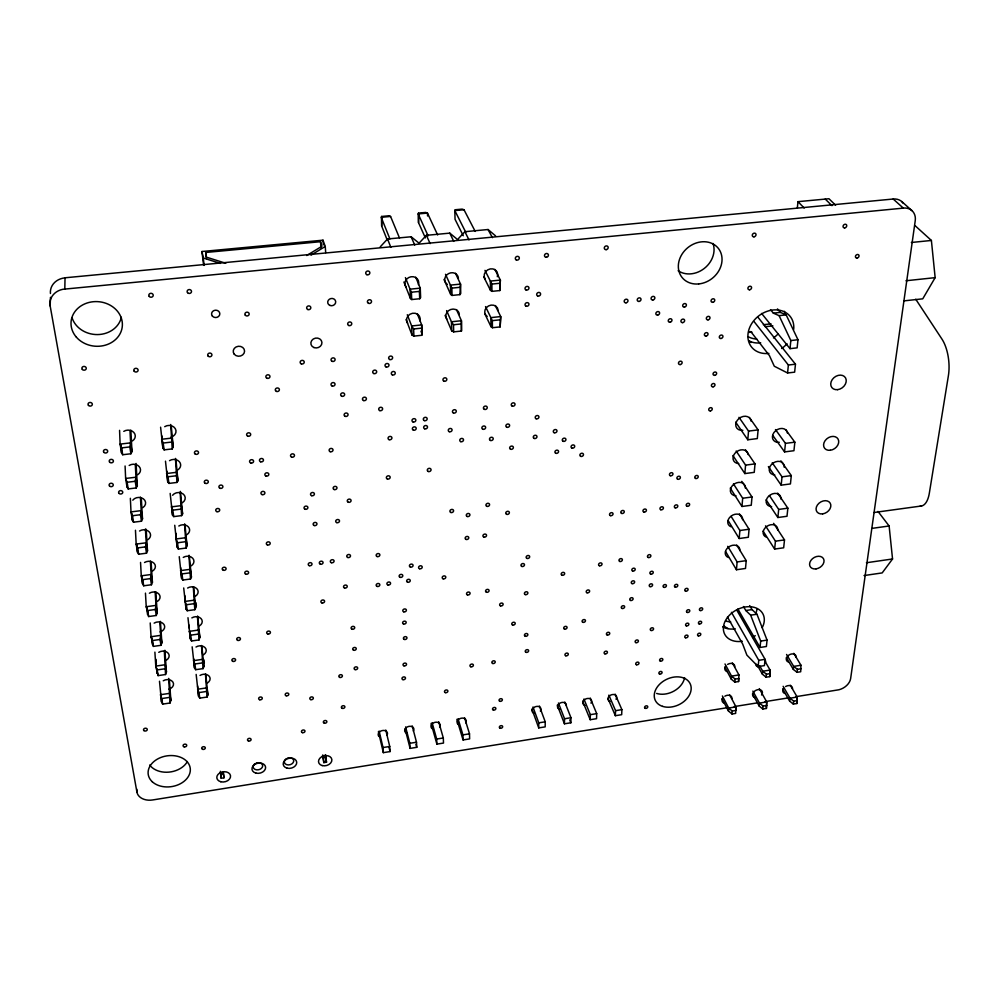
<?xml version="1.0" encoding="UTF-8"?>
<svg xmlns="http://www.w3.org/2000/svg" width="999" height="999" viewBox="0 0 999 999"><rect width="100%" height="100%" fill="white"/><g stroke="black" fill="none" stroke-linecap="round" stroke-linejoin="round"><path stroke-width="1.5" d="M539.36 705.993L545.229 721.815L545.179 726.872L538.736 727.896L538.761 722.839L532.979 706.992M564.785 702.01L570.953 717.732L570.854 722.789L564.447 723.8L564.535 718.756L558.441 703.009M728.109 707.567L152.622 799.962A14.123 10.252 -8.3 0 1 136.938 792.182L50.15 305.881A17.458 15.135 7.6 0 1 64.81 289.011L65.035 277.784L893.193 199.026A15.385 12.213 -45.4 0 1 903.346 203.384M724.862 667.195L731.28 679.145L734.889 682.117L738.586 681.53L738.636 679.17M738.586 681.53L738.948 674.949L732.329 662.837M722.027 698.688L728.446 710.988L731.992 713.998L735.639 713.411L736.001 706.867L729.62 694.804M590.234 698.026L596.715 713.648L596.553 718.693L590.197 719.705L590.334 714.66L583.94 699.013M50.162 305.956L50.474 297.315M615.122 694.13L621.89 709.652L621.678 714.685L615.359 715.696L615.559 710.664L608.866 695.117M445.067 315.397L451.71 330.856L453.683 331.868L461.463 331.031L461.426 320.716L456.456 309.59M406.081 319.48L412.038 335.09L413.923 336.114L421.778 335.277L421.715 324.912L417.245 313.674M425.349 237.887L418.531 222.677L418.481 213.099L425.699 212.437L427.46 213.087L437.649 234.965M736.725 545.079L746.216 560.651L745.504 568.456L736.45 569.755L737.125 561.938L727.759 546.328M739.422 513.936L749.075 529.245L748.338 537.25L739.173 538.523L739.872 530.506L731.143 516.433M741.795 481.368L752.01 497.002L751.26 505.232L741.97 506.481L742.682 498.239L733.453 483.878M745.491 449.862L755.019 463.898L754.245 472.352L744.842 473.576L745.579 465.122L736.176 451.036M749.3 417.42L758.104 429.907L757.317 438.586L747.789 439.785L748.538 431.093L738.985 417.32M728.446 710.988L728.708 708.041L722.389 695.953M731.28 679.145L731.555 676.111L725.012 663.973M731.992 713.998L732.255 711.051L728.708 708.041L736.001 706.867L735.726 709.814M734.889 682.117L735.164 679.083L731.555 676.111L738.948 674.949M797.352 207.867L797.964 201.661L828.958 198.739L835.576 205.182M736.8 610.152L765.072 659.34L764.422 665.609L758.129 666.583L758.765 660.314L731.443 612.312M749.687 605.594L752.035 609.59L756.955 614.235L767.057 640.122L766.395 646.49L760.052 647.464L760.689 641.096L750.661 615.172L745.791 610.514L743.468 606.518M758.166 317.495L795.466 364.198L794.642 372.152L787.574 372.989L788.373 365.022L754.208 321.765M777.472 308.916L780.356 312.387L786.163 314.872L797.976 339.747L797.14 347.852L790.022 348.663L790.833 340.547L779.095 315.647L773.351 313.149L770.491 309.665M387.225 240.035L381.68 226.074L381.606 216.458L388.886 215.796L390.572 216.446L399.5 238.024M773.613 523.339L784.502 539.91L783.666 547.802L774.637 549.063L775.449 541.171L765.521 525.849M777.634 493.156L787.861 508.179L787 516.271L777.859 517.519L778.696 509.415L769.43 495.616M780.906 460.876L791.308 475.611L790.434 483.928L781.168 485.152L782.03 476.835L772.227 462.749M785.664 429.67L794.854 442.182L793.943 450.711L784.577 451.91L785.451 443.369L775.474 429.57M759.315 688.636L766.72 701.935L766.408 708.441L762.786 709.028L759.178 706.043L759.477 703.096L752.884 691.108M764.71 660.726L770.079 670.079L769.767 676.623L766.108 677.197L762.437 674.263L762.749 671.228L759.715 665.871M762.786 709.028L763.099 706.081L759.477 703.096L766.72 701.935L766.408 708.441M766.108 677.197L766.42 674.175L762.749 671.228L770.079 670.079L769.767 676.623M790.259 685.177L797.177 697.04L796.915 703.508L793.331 704.095L789.66 701.136L790.009 698.201L783.141 686.301M793.78 653.321L800.961 665.247L800.699 671.753L797.065 672.327L793.331 669.405L793.681 666.395L786.575 654.445M793.331 704.095L793.681 701.148L790.009 698.201L797.177 697.04L796.915 703.508M797.065 672.327L797.414 669.305L793.681 666.395L800.961 665.247M461.463 331.031L461.426 320.716L451.448 321.778L446.603 310.614M187.974 617.707L190.322 638.811L191.558 640.983L199.026 639.922L197.44 616.395M159.49 681.256L161.501 701.835L162.662 704.108L170.005 703.009L168.694 678.408M154.895 652.135L155.769 666.096L158.092 675.611L165.534 674.525L164.323 650.799M174.738 525.274L177.11 547.015L178.371 549.05L186.151 548.039L184.578 524.013M150.225 622.951L151.049 636.725L153.409 646.39L160.951 645.317L160.04 639.485L160.702 635.364L159.778 621.628M145.454 593.131L146.229 606.718L148.626 616.533L156.269 615.484L155.332 609.49L156.019 605.382L155.132 591.82M140.547 562.425L141.271 575.811L142.532 583.678L143.706 585.789L151.448 584.752L150.487 578.608L151.186 574.5L150.35 561.138M160.602 427.185L162.862 447.989L164.136 449.862L172.24 448.913L170.717 424.5M196.154 674.4L198.589 696.328L199.763 698.126L207.043 697.04L205.457 673.9M135.464 530.257L136.176 544.093L137.475 552.16L138.649 554.22L146.491 553.196L145.504 546.89L146.229 542.794L145.404 528.995M192.158 646.828L194.505 667.931L195.679 669.68L203.059 668.618L201.498 645.504M130.357 498.314L131.006 511.9L132.343 520.192L133.516 522.202L141.471 521.203L140.459 514.722L141.209 510.626L140.422 497.077M125.087 465.984L125.637 478.459L127.01 486.975L128.184 488.923L136.251 487.937L135.215 481.293L135.976 477.21L135.302 464.772M183.704 587.961L186.039 609.078L187.225 610.726L194.793 609.69L193.282 586.675M119.568 430.357L120.117 444.093L121.528 452.834L122.702 454.732L130.894 453.771L129.82 446.928L130.607 442.869L129.995 430.694M179.246 556.68L181.631 578.446L182.817 580.044L190.484 579.02L188.948 555.407M484.99 314.148L490.984 326.661L492.432 327.722L500.137 326.898L500.724 316.571L495.267 305.557M170.167 493.419L172.527 515.134L173.714 516.608L181.593 515.621L180.132 492.195M483.766 276.885L490.497 290.384L491.958 291.358L499.775 290.559L500.374 280.07L494.842 269.393M165.484 461.176L167.757 482.017L168.956 483.416L176.948 482.442L175.449 458.441M421.778 335.277L421.715 324.912L411.65 325.974L407.305 314.71M443.968 279.445L450.686 294.443L452.048 295.429L459.94 294.63L460.527 284.091L455.494 273.301M403.896 282.018L410.464 298.551L411.713 299.55L419.692 298.738L419.393 291.408L420.267 288.149L415.746 277.247M199.026 639.922L199.85 637.462L197.702 616.208M170.005 703.009L170.879 700.436L169.355 679.47M418.481 213.099L418.531 222.677M165.534 674.525L166.433 672.002L164.897 650.274M160.951 645.317L161.875 642.832L160.402 621.378M186.151 548.039L187.038 545.729L184.94 524.375M156.269 615.484L157.218 613.036L155.807 591.87M207.043 697.04L207.892 694.942L205.744 674.163M151.448 584.752L152.422 582.355L151.086 561.5M203.059 668.618L203.921 666.558L201.873 646.578M146.491 553.196L147.49 550.861L146.179 529.308M141.471 521.203L142.495 518.918L141.271 497.727M172.24 448.913L173.202 446.778L171.216 425.562M381.606 216.458L381.68 226.074M194.793 609.69L195.704 607.742L193.594 586.775M136.251 487.937L137.313 485.714L136.089 463.449M190.484 579.02L191.421 577.135L189.273 555.444M130.894 453.771L131.98 451.61L130.869 430.182M500.137 326.898L500.724 316.571L490.859 317.62L485.526 306.568M181.593 515.621L182.58 513.873L180.407 491.396M499.775 290.559L500.374 280.07L490.372 281.081L484.965 270.367M915.334 225.899L931.393 240.459L935.151 277.647L922.751 298.826L904.195 300.849M176.948 482.442L177.959 480.769L175.886 459.103M459.94 294.63L460.751 293.419L460.527 284.091L450.412 285.115L445.517 274.288M877.984 511.413L889.122 525.986L892.544 558.978L882.179 572.914L864.048 575.549M419.692 298.738L420.629 297.502L420.267 288.149L410.052 289.173L405.407 277.61M380.219 246.878L387.525 238.986L411.138 236.763L419.056 243.182L426.398 235.327L449.787 233.129L457.53 239.535L464.897 231.706L488.049 229.52L495.616 235.914M311.089 255.107L325.249 246.466L323.002 240.185L201.973 251.511L203.621 265.297M306.73 255.519L321.928 246.266L320.517 241.708L205.682 252.472L206.406 258.566M732.255 711.051L735.913 710.451M763.099 706.081L766.72 705.494M793.681 701.148L797.264 700.574M220.342 771.29L221.216 778.258L223.951 777.821L223.314 771.94M378.396 731.63L383.341 752.647L390.047 751.573L389.735 746.478L385.764 730.019M405.107 728.995L410.102 748.388L416.758 747.327L416.508 742.232L412.2 725.886M431.093 723.376L436.888 744.118L443.506 743.069L443.306 737.986L438.673 721.74M456.868 719.342L463.061 739.947L469.63 738.898L469.505 733.828L464.547 717.694M322.502 755.444L323.838 762.624L326.511 762.2L325.537 754.632M734.265 706.58L757.342 702.871M765.034 701.635L788.124 697.926M795.816 696.69L838.898 689.772A12.6 8.854 -29.8 0 0 850.649 678.496L915.234 220.742A15.572 12.3 -45.1 0 0 903.271 208.067L893.193 199.026M383.341 752.647L383.017 747.539L389.735 746.478M410.102 748.388L409.827 743.293L416.508 742.232M436.888 744.118L436.675 739.035L443.306 737.986M458.042 718.718L462.924 734.877L469.505 733.828M538.761 722.839L545.229 721.815M564.535 718.756L570.953 717.732M590.334 714.66L596.715 713.648M615.559 710.664L621.89 709.652M220.654 774.237L223.401 773.8L223.951 777.821M323.838 762.624L323.414 757.929L326.086 757.504M735.164 679.083L738.873 678.496M766.42 674.175L770.092 673.601M797.414 669.305L801.061 668.731M758.765 660.314L765.072 659.34M760.689 641.096L767.057 640.122M745.791 610.514L752.035 609.59M207.892 694.942L206.893 687.861L197.577 689.235L198.963 692.582L206.269 691.508M170.879 700.436L169.768 693.343L160.364 694.73L161.763 698.551L169.131 697.464M750.661 615.172L756.955 614.235M866.42 562.737L892.544 558.978M203.921 666.558L202.909 659.303L193.456 660.664L194.867 663.998L202.26 662.936M166.433 672.002L165.297 664.722L155.769 666.096L157.18 669.917L164.635 668.843M161.875 642.832L160.702 635.364L151.049 636.725L152.472 640.546L160.04 639.485M199.85 637.462L198.813 630.019L189.248 631.356L190.722 635.164L198.214 634.103M737.125 561.938L746.216 560.651M775.449 541.171L784.502 539.91M872.202 528.346L889.122 525.986M195.704 607.742L194.63 600.112L184.94 601.435L186.363 604.745L193.956 603.708M157.218 613.036L156.019 605.382L146.229 606.718L147.665 610.551L155.332 609.49M739.872 530.506L749.075 529.245M873.988 512.499L921.565 505.969M778.696 509.415L787.861 508.179M742.682 498.239L752.01 497.002M191.421 577.135L190.334 569.305L180.507 570.604L181.943 573.913L189.635 572.889M152.422 582.355L151.186 574.5L141.271 575.811L142.72 579.632L150.487 578.608M782.03 476.835L791.308 475.611M745.579 465.122L755.019 463.898M147.49 550.861L146.229 542.794L136.176 544.093L137.637 547.914L145.504 546.89M187.038 545.729L185.914 537.687L175.949 538.973L177.472 542.757L185.265 541.758M182.58 513.873L181.431 505.619L171.328 506.88L172.79 510.152L180.694 509.153M142.495 518.918L141.209 510.626L131.006 511.9L132.48 515.721L140.459 514.722M785.451 443.369L794.854 442.182M748.538 431.093L758.104 429.907M177.959 480.769L176.773 472.29L166.533 473.526L167.994 476.773L176.011 475.811M137.313 485.714L135.976 477.21L125.637 478.459L127.123 482.267L135.215 481.293M131.98 451.61L130.607 442.869L120.117 444.093L121.603 447.889L129.82 446.928M173.202 446.778L171.99 438.062L161.601 439.26L163.162 443.044L171.291 442.095M788.373 365.022L795.466 364.198M790.833 340.547L797.976 339.747M763.348 324.7L771.041 323.851M765.172 326.723L772.889 325.874M751.91 332.105L749.238 332.405L750.786 331.581L769.417 355.582L774.3 366.233L787.574 372.989M773.351 313.149L780.356 312.387M779.095 315.647L786.163 314.872M412.038 335.09L411.65 325.974L413.611 328.983L421.491 328.147M451.71 330.856L451.448 321.778L453.484 324.762L461.288 323.926M490.984 326.661L490.859 317.62L492.345 320.642L500.062 319.83M905.968 280.756L935.151 277.647M410.464 298.551L410.052 289.173L411.401 292.22L419.393 291.408M450.686 294.443L450.412 285.115L451.848 288.124L459.752 287.325M490.497 290.384L490.372 281.081L491.87 284.078L499.7 283.279M911.375 242.482L931.393 240.459M64.823 289.086L903.333 208.129M390.572 216.446L381.218 217.307L389.897 238.923M475.212 231.418L463.998 209.74L454.82 210.577L455.044 219.293L463.249 235.739M225.762 263.274L206.431 257.155L205.682 252.472M201.973 251.511L203.259 257.979L220.367 263.411M463.998 209.74L462.162 209.116L455.007 209.765L454.82 210.577L465.784 232.317M901.772 201.561L911.987 210.677M825.249 199.088L831.942 205.644M758.129 666.583L746.877 655.107L742.682 644.055L727.459 617.007M797.964 201.661L804.207 208.042M761.613 313.436L790.022 348.663M772.839 435.514L784.577 451.91M768.381 466.583L781.168 485.152M735.676 422.152L747.789 439.785M766.133 499.875L777.859 517.519M732.929 455.556L744.842 473.576M915.746 299.238L941.92 339.048A29.321 13.287 84.1 0 1 948.401 375.661L929.345 493.131A27.972 12.125 81.9 0 1 920.191 506.068M763.099 531.106L774.637 549.063M730.269 488.111L741.97 506.481M728.109 520.541L739.173 538.523M725.561 551.473L736.45 569.755M786.35 657.654L793.331 669.405M737.886 609.015L760.052 647.464M782.692 689.023L789.66 701.136M757.23 665.034L762.437 674.263M752.484 693.83L759.178 706.043M488.049 229.52L492.42 237.675M464.897 231.706L469.018 239.91M449.787 233.129L453.758 241.358M428.121 235.864L418.194 213.923L427.46 213.087L427.56 215.996M426.398 235.327L430.132 243.606M411.138 236.763L414.722 245.08M608.079 698.701L615.359 715.696M582.654 701.173L590.197 719.705M387.525 238.986L390.859 247.352M420.966 331.181L422.077 334.016M569.73 719.917L570.854 722.789M557.267 705.157L564.447 723.8M531.918 709.128L538.736 727.896M432.13 722.764L436.675 739.035M415.971 744.342L416.758 747.327M405.606 726.922L409.827 743.293M388.961 747.077L390.047 751.573M379.121 731.056L383.017 747.539M325.15 755.032L326.511 762.2M322.877 755.044L323.414 757.929M65.035 277.784L65.047 277.859A17.22 14.985 8.3 0 0 50.437 293.481M121.603 447.889L122.702 454.732M127.123 482.267L128.184 488.923M132.48 515.721L133.516 522.202M137.637 547.914L138.649 554.22M142.72 579.632L143.706 585.789M147.665 610.551L148.626 616.533M152.472 640.546L153.409 646.39M157.18 669.917L158.092 675.611M161.763 698.551L162.662 704.108M163.162 443.044L164.136 449.862M167.994 476.773L168.956 483.416M172.79 510.152L173.714 516.608M177.472 542.757L178.371 549.05M181.943 573.913L182.817 580.044M186.363 604.745L187.225 610.726M190.722 635.164L191.558 640.983M194.867 663.998L195.679 669.68M198.963 692.582L199.763 698.126M203.259 257.979L204.133 265.422M220.592 772.377L221.216 778.258M204.021 659.939L204.333 663.049M196.054 602.772L196.366 605.806M197.602 685.913L198.589 696.328M193.631 658.678L194.505 667.931M189.036 625.112L189.323 628.159M189.61 631.206L190.322 638.811M184.803 595.566L185.352 601.573M185.627 604.57L186.039 609.078M180.644 567.569L181.631 578.446M175.886 533.254L176.299 537.849M176.561 540.909L177.11 547.015M171.741 506.118L172.527 515.134M166.833 471.153L167.757 482.017M161.85 435.839L162.862 447.989M320.517 241.708L320.979 247.914M325.249 246.466L325.699 252.61M323.002 240.185L323.339 244.817M161.014 694.33L161.501 701.835M156.056 659.377L156.344 664.048M156.643 668.706L156.93 673.376M151.873 638.049L152.248 644.193M147.028 606.805L147.465 614.385M142.12 576.211L142.532 583.678M137.075 544.443L137.475 552.16M132.043 514.123L132.343 520.192M126.798 482.505L127.01 486.975M413.611 328.983L413.923 336.114M411.401 292.22L411.713 299.55M136.801 789.173L136.938 792.182M121.216 445.167L121.528 452.834M453.484 324.762L453.683 331.868M451.848 288.124L452.048 295.429M462.924 734.877L463.061 739.947M491.87 284.078L491.958 291.358M492.345 320.642L492.432 327.722M187.387 761.55A20.979 15.472 -8.4 0 1 168.931 772.127A20.979 15.472 -8.4 0 1 149.688 765.009M121.366 317.307A25.387 22.115 5.7 0 1 97.54 334.578A25.387 22.115 5.7 0 1 72.115 317.919M684.59 677.672A19.118 14.036 -25.5 0 1 656.655 693.443M713.036 243.469A22.965 19.468 -39.6 0 1 704.258 268.456A22.965 19.468 -39.6 0 1 678.146 270.729M756.955 608.891A21.404 15.909 -28.7 0 1 755.569 614.048M735.276 628.821A21.404 15.909 -28.7 0 1 722.714 626.835M784.365 311.301A24.338 19.805 -38.3 0 1 785.077 314.335M778.258 333.716A24.338 19.805 -38.3 0 1 773.463 337.924M760.714 342.869A24.338 19.805 -38.3 0 1 749.712 341.283M487.187 316.433A6.843 6.031 -26.6 0 1 488.499 305.956A6.843 6.031 -26.6 0 1 498.101 310.552M446.815 319.031A6.881 6.094 -23.5 0 1 450.661 309.515A6.881 6.094 -23.5 0 1 459.34 314.61M407.592 323.152A6.918 6.156 -20.2 0 1 412.5 313.286A6.918 6.156 -20.2 0 1 419.855 320.891M405.956 286.875A7.018 6.331 -21 0 1 410.939 276.785A7.018 6.331 -21 0 1 418.406 284.628M447.327 284.428A6.968 6.269 -24.8 0 1 448.514 273.626A6.968 6.269 -24.8 0 1 458.429 278.434M485.102 278.933A6.943 6.194 -28.2 0 1 490.259 268.906A6.943 6.194 -28.2 0 1 497.327 276.711M742.844 430.307A8.192 6.506 -33.9 0 1 735.726 424.637A8.192 6.506 -33.9 0 1 743.156 416.446A8.192 6.506 -33.9 0 1 751.111 421.178M738.736 463.561A8.067 6.344 -32.7 0 1 733.066 457.242A8.067 6.344 -32.7 0 1 740.759 449.912A8.067 6.344 -32.7 0 1 748.176 454.57M736.013 495.791A7.955 6.194 -31.7 0 1 730.469 489.285A7.955 6.194 -31.7 0 1 738.848 482.367A7.955 6.194 -31.7 0 1 745.341 488.099M731.006 526.773A7.842 6.044 -30.7 0 1 728.396 519.38A7.842 6.044 -30.7 0 1 737 514.085A7.842 6.044 -30.7 0 1 742.569 519.655M728.433 557.529A7.742 5.894 -29.9 0 1 725.861 550.337A7.742 5.894 -29.9 0 1 734.352 545.129A7.742 5.894 -29.9 0 1 739.847 550.536M779.307 442.295A8.104 6.344 -34.5 0 1 772.402 436.738A8.104 6.344 -34.5 0 1 779.807 428.658A8.104 6.344 -34.5 0 1 787.549 433.291M774.787 474.9A7.992 6.194 -33.4 0 1 769.38 468.306A7.992 6.194 -33.4 0 1 777.834 461.351A7.992 6.194 -33.4 0 1 784.178 467.17M771.64 506.618A7.88 6.044 -32.4 0 1 766.295 500.224A7.88 6.044 -32.4 0 1 774.625 493.406A7.88 6.044 -32.4 0 1 780.906 499.038M766.258 537.125A7.767 5.907 -31.4 0 1 763.81 529.845A7.767 5.907 -31.4 0 1 772.339 524.625A7.767 5.907 -31.4 0 1 777.721 530.094M742.307 641.271A21.641 15.972 -28.6 0 1 723.776 625.012A21.641 15.972 -28.6 0 1 750.499 606.743A21.641 15.972 -28.6 0 1 762.2 627.684M755.256 635.689A21.641 15.972 -28.6 0 1 752.647 637.474M768.918 353.409A24.638 19.93 -38.1 0 1 747.976 334.24A24.638 19.93 -38.1 0 1 772.951 310.002A24.638 19.93 -38.1 0 1 793.706 329.345M787.037 343.756A24.638 19.93 -38.1 0 1 781.668 348.489M457.779 724.075A4.658 3.472 -18.4 0 1 458.653 719.442A4.658 3.472 -18.4 0 1 464.51 718.518A4.658 3.472 -18.4 0 1 465.659 722.839M433.404 729.208A4.683 3.484 -17.5 0 1 431.518 724.637A4.683 3.484 -17.5 0 1 437.737 722.364A4.683 3.484 -17.5 0 1 439.597 726.935M407.142 733.341A4.708 3.509 -16.6 0 1 405.194 728.758A4.708 3.509 -16.6 0 1 411.438 726.473A4.708 3.509 -16.6 0 1 413.374 731.056M378.933 736.463A4.733 3.521 -15.6 0 1 379.67 731.805A4.733 3.521 -15.6 0 1 385.651 730.868A4.733 3.521 -15.6 0 1 386.975 735.202M610.002 701.435A4.545 3.347 -23.6 0 1 608.578 696.902A4.545 3.347 -23.6 0 1 614.61 694.68A4.545 3.347 -23.6 0 1 616.021 699.213M584.927 705.381A4.57 3.372 -22.7 0 1 583.428 700.836A4.57 3.372 -22.7 0 1 589.485 698.613A4.57 3.372 -22.7 0 1 590.971 703.146M559.677 709.352A4.583 3.397 -21.9 0 1 557.792 705.406A4.583 3.397 -21.9 0 1 562.762 702.372A4.583 3.397 -21.9 0 1 566.371 705.269M534.265 713.348A4.595 3.409 -21 0 1 532.642 708.791A4.595 3.409 -21 0 1 538.748 706.555A4.595 3.409 -21 0 1 540.359 711.101M164.71 426.673A7.08 5.994 -3 0 1 175.275 428.608A7.08 5.994 -3 0 1 170.979 437.125M169.53 460.664A6.993 5.844 -4.1 0 1 179.308 461.65A6.993 5.844 -4.1 0 1 177.872 469.855M172.577 495.267A6.893 5.682 -5 0 1 183.067 493.943A6.893 5.682 -5 0 1 182.442 502.684M178.809 526.011A6.806 5.544 -5.9 0 1 188.312 526.835A6.806 5.544 -5.9 0 1 186.9 534.652M183.267 557.417A6.718 5.407 -6.6 0 1 192.645 558.179A6.718 5.407 -6.6 0 1 191.234 565.809M187.612 588.036A6.631 5.27 -7.2 0 1 196.865 588.736A6.631 5.27 -7.2 0 1 195.454 596.191M191.858 617.894A6.543 5.132 -7.8 0 1 200.974 618.518A6.543 5.132 -7.8 0 1 199.575 625.799M195.991 647.015A6.469 5.007 -8.3 0 1 204.995 647.577A6.469 5.007 -8.3 0 1 203.596 654.695M200.025 675.424A6.394 4.895 -8.8 0 1 208.903 675.923A6.394 4.895 -8.8 0 1 207.517 682.879M163.262 680.781A6.444 4.908 -7.5 0 1 172.852 681.98A6.444 4.908 -7.5 0 1 168.956 689.135M158.754 652.322A6.531 5.032 -7 0 1 167.869 652.871A6.531 5.032 -7 0 1 166.571 660.002M154.133 623.126A6.606 5.157 -6.4 0 1 163.986 624.487A6.606 5.157 -6.4 0 1 160.015 631.955M149.388 593.206A6.693 5.295 -5.7 0 1 158.754 593.893A6.693 5.295 -5.7 0 1 157.442 601.361M144.53 562.499A6.781 5.42 -5 0 1 154.033 563.261A6.781 5.42 -5 0 1 152.71 570.904M139.548 531.006A6.881 5.569 -4.2 0 1 149.176 531.83A6.881 5.569 -4.2 0 1 147.852 539.672M132.78 500.174A6.968 5.707 -3.2 0 1 143.369 498.838A6.968 5.707 -3.2 0 1 142.869 507.604M129.171 465.472A7.068 5.857 -2.2 0 1 139.073 466.446A7.068 5.857 -2.2 0 1 137.75 474.687M123.776 431.368A7.168 6.019 -0.9 0 1 133.816 432.43A7.168 6.019 -0.9 0 1 132.492 440.871M726.985 671.565A5.282 3.846 -27.4 0 1 725.636 666.221M727.597 664.422A5.282 3.846 -27.4 0 1 732.604 663.648A5.282 3.846 -27.4 0 1 734.789 666.832M788.373 662A5.257 3.771 -29.1 0 1 786.762 657.379A5.257 3.771 -29.1 0 1 792.544 653.895A5.257 3.771 -29.1 0 1 796.153 657.305M724.238 703.159A5.207 3.734 -26.8 0 1 722.901 697.976M724.837 696.216A5.207 3.734 -26.8 0 1 729.769 695.429A5.207 3.734 -26.8 0 1 731.93 698.513M784.814 693.468A5.17 3.671 -28.5 0 1 783.641 688.311M785.589 686.563A5.17 3.671 -28.5 0 1 790.446 685.789A5.17 3.671 -28.5 0 1 792.482 688.86M760.227 666.92A5.27 3.809 -28.3 0 1 755.681 663.586M765.147 660.102A5.27 3.809 -28.3 0 1 765.596 662.05M754.72 697.514A5.195 3.709 -27.7 0 1 753.471 692.344A5.195 3.709 -27.7 0 1 760.314 689.809A5.195 3.709 -27.7 0 1 761.55 694.992M730.706 621.915A25.325 18.894 -28.9 0 1 725.586 620.953M727.971 628.458A25.512 18.944 -28.9 0 1 723.988 625.886M751.248 342.47A29.008 23.551 -38.5 0 1 749.025 340.709M756.78 339.098A28.771 23.439 -38.7 0 1 748.239 336.8M258.716 762.674A4.82 3.546 -11.5 0 1 262.225 767.382A4.82 3.546 -11.5 0 1 254.832 769.292A4.82 3.546 -11.5 0 1 255.145 763.598M256.256 763.061A4.82 3.546 -11.5 0 1 257.467 762.736M287.425 758.129A4.783 3.534 -12.5 0 1 293.718 761.213A4.783 3.534 -12.5 0 1 286.613 764.647A4.783 3.534 -12.5 0 1 286.326 758.666M152.248 781.73A21.229 15.547 -8.6 0 0 188.586 776.136A21.229 15.547 -8.6 0 0 166.833 755.881A21.229 15.547 -8.6 0 0 152.248 781.73M76.374 337.175A25.724 22.328 5.1 0 0 120.479 332.929A25.724 22.328 5.1 0 0 93.244 301.723A25.724 22.328 5.1 0 0 76.374 337.175M662.574 706.368A19.318 14.086 -25.4 0 0 691.158 689.223A19.318 14.086 -25.4 0 0 664.435 680.506A19.318 14.086 -25.4 0 0 662.574 706.368M698.651 283.941A23.252 19.618 -39.4 0 0 719.829 250.587A23.252 19.618 -39.4 0 0 682.055 254.121A23.252 19.618 -39.4 0 0 698.651 283.941M255.906 773.101A6.893 5.07 -11.5 0 0 265.597 767.132A6.893 5.07 -11.5 0 0 254.87 764.36A6.893 5.07 -11.5 0 0 255.906 773.101M287.038 768.144A6.843 5.045 -12.5 0 0 296.715 762.187A6.843 5.045 -12.5 0 0 286.139 759.415A6.843 5.045 -12.5 0 0 287.038 768.144M216.895 511.65A2.01 1.648 -7.2 0 0 219.705 509.865A2.01 1.648 -7.2 0 0 216.546 508.816A2.01 1.648 -7.2 0 0 216.895 511.65M622.065 608.453A1.761 1.336 -25.3 0 0 624.65 606.868A1.761 1.336 -25.3 0 0 622.165 606.018A1.761 1.336 -25.3 0 0 622.065 608.453M630.531 600.449A1.761 1.349 -25.7 0 0 633.116 598.863A1.761 1.349 -25.7 0 0 630.631 598.001A1.761 1.349 -25.7 0 0 630.531 600.449M713.061 386.825A1.911 1.548 -34.3 0 0 714.797 384.153A1.911 1.548 -34.3 0 0 711.688 384.515A1.911 1.548 -34.3 0 0 713.061 386.825M686.962 506.231A1.811 1.424 -29.7 0 0 689.635 504.582A1.811 1.424 -29.7 0 0 687.137 503.608A1.811 1.424 -29.7 0 0 686.962 506.231M675.212 587.112A1.761 1.336 -27.4 0 0 677.797 585.526A1.761 1.336 -27.4 0 0 675.374 584.652A1.761 1.336 -27.4 0 0 675.212 587.112M710.376 410.901A1.886 1.523 -33.3 0 0 712.087 408.279A1.886 1.523 -33.3 0 0 709.015 408.641A1.886 1.523 -33.3 0 0 710.376 410.901M675.137 507.804A1.823 1.424 -29.2 0 0 677.809 506.156A1.823 1.424 -29.2 0 0 675.299 505.182A1.823 1.424 -29.2 0 0 675.137 507.804M663.836 587.337A1.761 1.349 -27 0 0 666.42 585.751A1.761 1.349 -27 0 0 663.973 584.877A1.761 1.349 -27 0 0 663.836 587.337M377.16 586.425A1.861 1.486 -15.6 0 0 379.832 584.752A1.861 1.486 -15.6 0 0 376.998 583.828A1.861 1.486 -15.6 0 0 377.16 586.425M321.928 602.909A1.886 1.498 -13.1 0 0 324.6 601.223A1.886 1.498 -13.1 0 0 321.703 600.324A1.886 1.498 -13.1 0 0 321.928 602.909M344.555 587.999A1.886 1.498 -14.1 0 0 347.24 586.313A1.886 1.498 -14.1 0 0 344.355 585.402A1.886 1.498 -14.1 0 0 344.555 587.999M331.368 562.699A1.911 1.536 -13.4 0 0 334.091 560.988A1.911 1.536 -13.4 0 0 331.156 560.027A1.911 1.536 -13.4 0 0 331.368 562.699M320.354 564.185A1.911 1.548 -12.9 0 0 323.064 562.474A1.911 1.548 -12.9 0 0 320.13 561.513A1.911 1.548 -12.9 0 0 320.354 564.185M309.29 565.671A1.911 1.548 -12.4 0 0 312.013 563.948A1.911 1.548 -12.4 0 0 309.053 562.999A1.911 1.548 -12.4 0 0 309.29 565.671M204.67 482.904A2.035 1.686 -6.2 0 0 208.154 482.48A2.035 1.686 -6.2 0 0 206.094 480.182A2.035 1.686 -6.2 0 0 204.67 482.904M389.098 439.672A1.973 1.673 -16.8 0 0 391.933 437.862A1.973 1.673 -16.8 0 0 388.948 436.75A1.973 1.673 -16.8 0 0 389.098 439.672M347.777 557.504A1.898 1.536 -14.2 0 0 350.499 555.794A1.898 1.536 -14.2 0 0 347.577 554.832A1.898 1.536 -14.2 0 0 347.777 557.504M119.031 493.381A2.085 1.711 -2.1 0 0 122.602 492.944A2.085 1.711 -2.1 0 0 120.404 490.621A2.085 1.711 -2.1 0 0 119.031 493.381M345.192 416.346A2.01 1.723 -14 0 0 348.077 414.51A2.01 1.723 -14 0 0 344.992 413.361A2.01 1.723 -14 0 0 345.192 416.346M506.818 427.247A1.936 1.623 -24 0 0 509.627 425.474A1.936 1.623 -24 0 0 506.793 424.363A1.936 1.623 -24 0 0 506.818 427.247M510.576 449.25A1.911 1.598 -23.7 0 0 513.374 447.49A1.911 1.598 -23.7 0 0 510.564 446.416A1.911 1.598 -23.7 0 0 510.576 449.25M301.311 363.873A2.06 1.811 -10.6 0 0 304.245 361.975A2.06 1.811 -10.6 0 0 301.036 360.739A2.06 1.811 -10.6 0 0 301.311 363.873M314.21 525.524A1.936 1.598 -12.4 0 0 316.97 523.776A1.936 1.598 -12.4 0 0 313.973 522.764A1.936 1.598 -12.4 0 0 314.21 525.524M223.351 570.267A1.961 1.573 -8.4 0 0 226.099 568.531A1.961 1.573 -8.4 0 0 223.014 567.569A1.961 1.573 -8.4 0 0 223.351 570.267M237.787 640.409A1.898 1.486 -9.8 0 0 240.447 638.736A1.898 1.486 -9.8 0 0 237.475 637.861A1.898 1.486 -9.8 0 0 237.787 640.409M232.942 661.4A1.886 1.461 -9.8 0 0 235.589 659.752A1.886 1.461 -9.8 0 0 232.63 658.903A1.886 1.461 -9.8 0 0 232.942 661.4M259.703 699.75A1.848 1.399 -11.1 0 0 262.287 698.139A1.848 1.399 -11.1 0 0 259.415 697.339A1.848 1.399 -11.1 0 0 259.703 699.75M286.214 695.766A1.836 1.399 -12.1 0 0 288.798 694.155A1.836 1.399 -12.1 0 0 285.964 693.356A1.836 1.399 -12.1 0 0 286.214 695.766M403.958 665.834A1.798 1.386 -16.5 0 0 406.543 664.235A1.798 1.386 -16.5 0 0 403.833 663.411A1.798 1.386 -16.5 0 0 403.958 665.834M404.358 639.435A1.811 1.411 -16.6 0 0 406.968 637.812A1.811 1.411 -16.6 0 0 404.233 636.962A1.811 1.411 -16.6 0 0 404.358 639.435M403.546 623.988A1.823 1.436 -16.6 0 0 406.181 622.352A1.823 1.436 -16.6 0 0 403.421 621.49A1.823 1.436 -16.6 0 0 403.546 623.988M512.624 625.012A1.786 1.374 -21 0 0 515.222 623.413A1.786 1.374 -21 0 0 512.612 622.564A1.786 1.374 -21 0 0 512.624 625.012M492.682 663.486A1.761 1.349 -19.9 0 0 495.242 661.912A1.761 1.349 -19.9 0 0 492.657 661.113A1.761 1.349 -19.9 0 0 492.682 663.486M651.023 630.469A1.723 1.299 -25.8 0 0 653.571 628.908A1.723 1.299 -25.8 0 0 651.148 628.096A1.723 1.299 -25.8 0 0 651.023 630.469M645.304 708.353A1.673 1.224 -24.5 0 0 647.764 706.867A1.673 1.224 -24.5 0 0 645.416 706.131A1.673 1.224 -24.5 0 0 645.304 708.353M483.841 537.05A1.861 1.498 -20.9 0 0 486.55 535.364A1.861 1.498 -20.9 0 0 483.803 534.403A1.861 1.498 -20.9 0 0 483.841 537.05M466.071 539.423A1.861 1.511 -20 0 0 468.781 537.737A1.861 1.511 -20 0 0 466.009 536.775A1.861 1.511 -20 0 0 466.071 539.423M670.242 475.699A1.848 1.474 -29.9 0 0 672.964 474.013A1.848 1.474 -29.9 0 0 670.404 473.002A1.848 1.474 -29.9 0 0 670.242 475.699M302.447 732.642A1.798 1.349 -12.8 0 0 304.982 731.068A1.798 1.349 -12.8 0 0 302.21 730.319A1.798 1.349 -12.8 0 0 302.447 732.642M248.539 741.008A1.823 1.361 -11 0 0 251.086 739.422A1.823 1.361 -11 0 0 248.252 738.673A1.823 1.361 -11 0 0 248.539 741.008M202.747 749.375A1.836 1.361 -9.5 0 0 205.307 747.789A1.836 1.361 -9.5 0 0 202.41 747.04A1.836 1.361 -9.5 0 0 202.747 749.375M184.166 746.84A1.848 1.374 -8.9 0 0 186.726 745.242A1.848 1.374 -8.9 0 0 183.816 744.48A1.848 1.374 -8.9 0 0 184.166 746.84M143.893 730.569A1.886 1.399 -7.4 0 0 147.128 730.082A1.886 1.399 -7.4 0 0 145.155 728.246A1.886 1.399 -7.4 0 0 143.893 730.569M88.474 405.394A2.173 1.836 2 0 0 92.183 404.982A2.173 1.836 2 0 0 89.873 402.46A2.173 1.836 2 0 0 88.474 405.394M82.343 369.443A2.198 1.886 3.7 0 0 86.114 369.043A2.198 1.886 3.7 0 0 83.754 366.433A2.198 1.886 3.7 0 0 82.343 369.443M134.241 371.291A2.16 1.861 0.9 0 0 137.949 370.891A2.16 1.861 0.9 0 0 135.689 368.319A2.16 1.861 0.9 0 0 134.241 371.291M208.092 356.031A2.123 1.861 -3.4 0 0 211.751 355.644A2.123 1.861 -3.4 0 0 209.59 353.072A2.123 1.861 -3.4 0 0 208.092 356.031M245.304 315.209A2.135 1.898 -5.1 0 0 248.976 314.835A2.135 1.898 -5.1 0 0 246.853 312.175A2.135 1.898 -5.1 0 0 245.304 315.209M307.817 309.528A2.098 1.886 -10.6 0 0 310.814 307.58A2.098 1.886 -10.6 0 0 307.555 306.268A2.098 1.886 -10.6 0 0 307.817 309.528M368.531 303.334A2.073 1.861 -16.5 0 0 371.528 301.398A2.073 1.861 -16.5 0 0 368.344 300.087A2.073 1.861 -16.5 0 0 368.531 303.334M332.168 361.351A2.048 1.798 -13.1 0 0 335.102 359.465A2.048 1.798 -13.1 0 0 331.93 358.229A2.048 1.798 -13.1 0 0 332.168 361.351M366.833 274.675A2.098 1.911 -16.7 0 0 369.855 272.715A2.098 1.911 -16.7 0 0 366.645 271.366A2.098 1.911 -16.7 0 0 366.833 274.675M546.441 257.255A2.048 1.823 -33.1 0 0 548.176 254.27A2.048 1.823 -33.1 0 0 544.742 254.595A2.048 1.823 -33.1 0 0 546.441 257.255M606.168 249.65A2.048 1.786 -36.7 0 0 607.954 246.678A2.048 1.786 -36.7 0 0 604.57 247.003A2.048 1.786 -36.7 0 0 606.168 249.65M753.983 236.825A2.035 1.698 -42.2 0 0 755.843 233.891A2.035 1.698 -42.2 0 0 752.597 234.216A2.035 1.698 -42.2 0 0 753.983 236.825M749.587 289.772A1.986 1.636 -39.5 0 0 751.41 286.95A1.986 1.636 -39.5 0 0 748.214 287.287A1.986 1.636 -39.5 0 0 749.587 289.772M844.679 227.897A2.023 1.636 -44.2 0 0 846.59 225A2.023 1.636 -44.2 0 0 843.418 225.299A2.023 1.636 -44.2 0 0 844.679 227.897M857.017 258.042A1.998 1.598 -43.1 0 0 858.903 255.207A1.998 1.598 -43.1 0 0 855.781 255.532A1.998 1.598 -43.1 0 0 857.017 258.042M660.339 661.101A1.698 1.261 -25.6 0 0 662.849 659.577A1.698 1.261 -25.6 0 0 660.476 658.791A1.698 1.261 -25.6 0 0 660.339 661.101M604.894 653.833A1.723 1.299 -24 0 0 607.429 652.285A1.723 1.299 -24 0 0 604.969 651.485A1.723 1.299 -24 0 0 604.894 653.833M565.759 655.769A1.736 1.311 -22.6 0 0 568.306 654.208A1.736 1.311 -22.6 0 0 565.796 653.408A1.736 1.311 -22.6 0 0 565.759 655.769M564.51 629.083A1.761 1.349 -22.9 0 0 567.082 627.509A1.761 1.349 -22.9 0 0 564.547 626.673A1.761 1.349 -22.9 0 0 564.51 629.083M526.086 652.347A1.761 1.336 -21.3 0 0 528.646 650.774A1.761 1.336 -21.3 0 0 526.086 649.962A1.761 1.336 -21.3 0 0 526.086 652.347M499.875 701.298A1.736 1.299 -19.9 0 0 502.385 699.762A1.736 1.299 -19.9 0 0 499.85 699A1.736 1.299 -19.9 0 0 499.875 701.298M493.369 710.052A1.723 1.286 -19.6 0 0 495.879 708.528A1.723 1.286 -19.6 0 0 493.331 707.767A1.723 1.286 -19.6 0 0 493.369 710.052M324.325 723.176A1.798 1.349 -13.6 0 0 326.873 721.59A1.798 1.349 -13.6 0 0 324.113 720.841A1.798 1.349 -13.6 0 0 324.325 723.176M339.822 677.434A1.823 1.399 -14 0 0 342.407 675.824A1.823 1.399 -14 0 0 339.623 675.012A1.823 1.399 -14 0 0 339.822 677.434M352.085 629.22A1.848 1.449 -14.5 0 0 354.72 627.572A1.848 1.449 -14.5 0 0 351.898 626.71A1.848 1.449 -14.5 0 0 352.085 629.22M353.646 650.249A1.836 1.424 -14.5 0 0 356.268 648.626A1.836 1.424 -14.5 0 0 353.471 647.777A1.836 1.424 -14.5 0 0 353.646 650.249M636.475 664.747A1.711 1.274 -24.8 0 0 638.998 663.211A1.711 1.274 -24.8 0 0 636.588 662.437A1.711 1.274 -24.8 0 0 636.475 664.747M500.187 728.221A1.711 1.261 -19.7 0 0 502.672 726.71A1.711 1.261 -19.7 0 0 500.162 725.973A1.711 1.261 -19.7 0 0 500.187 728.221M562.037 575.224A1.798 1.411 -23.6 0 0 564.672 573.588A1.798 1.411 -23.6 0 0 562.075 572.689A1.798 1.411 -23.6 0 0 562.037 575.224M267.033 378.271A2.073 1.811 -8.2 0 0 269.967 376.373A2.073 1.811 -8.2 0 0 266.721 375.149A2.073 1.811 -8.2 0 0 267.033 378.271M332.118 386.001A2.035 1.773 -13.1 0 0 335.04 384.14A2.035 1.773 -13.1 0 0 331.893 382.942A2.035 1.773 -13.1 0 0 332.118 386.001M506.655 514.335A1.861 1.511 -22.3 0 0 509.378 512.637A1.861 1.511 -22.3 0 0 506.63 511.638A1.861 1.511 -22.3 0 0 506.655 514.335M486.85 506.343A1.873 1.536 -21.5 0 0 489.585 504.632A1.873 1.536 -21.5 0 0 486.8 503.633A1.873 1.536 -21.5 0 0 486.85 506.343M450.849 512.475A1.886 1.548 -19.6 0 0 453.596 510.751A1.886 1.548 -19.6 0 0 450.774 509.752A1.886 1.548 -19.6 0 0 450.849 512.475M276.461 391.408A2.06 1.786 -9 0 0 279.383 389.523A2.06 1.786 -9 0 0 276.174 388.324A2.06 1.786 -9 0 0 276.461 391.408M500.511 605.881A1.798 1.411 -20.8 0 0 503.134 604.27A1.798 1.411 -20.8 0 0 500.487 603.396A1.798 1.411 -20.8 0 0 500.511 605.881M486.451 592.232A1.811 1.436 -20.3 0 0 489.085 590.596A1.811 1.436 -20.3 0 0 486.413 589.697A1.811 1.436 -20.3 0 0 486.451 592.232M336.75 522.614A1.936 1.586 -13.6 0 0 339.51 520.866A1.936 1.586 -13.6 0 0 336.538 519.855A1.936 1.586 -13.6 0 0 336.75 522.614M311.613 495.666A1.961 1.636 -12.2 0 0 314.41 493.893A1.961 1.636 -12.2 0 0 311.376 492.832A1.961 1.636 -12.2 0 0 311.613 495.666M334.19 489.535A1.961 1.636 -13.4 0 0 336.988 487.762A1.961 1.636 -13.4 0 0 333.978 486.713A1.961 1.636 -13.4 0 0 334.19 489.535M348.314 502.247A1.936 1.611 -14.2 0 0 351.086 500.487A1.936 1.611 -14.2 0 0 348.114 499.45A1.936 1.611 -14.2 0 0 348.314 502.247M305.107 509.228A1.961 1.623 -11.9 0 0 307.892 507.467A1.961 1.623 -11.9 0 0 304.87 506.431A1.961 1.623 -11.9 0 0 305.107 509.228M482.829 429.233A1.936 1.636 -22.6 0 0 485.651 427.447A1.936 1.636 -22.6 0 0 482.779 426.336A1.936 1.636 -22.6 0 0 482.829 429.233M449.25 431.693A1.948 1.648 -20.6 0 0 452.085 429.907A1.948 1.648 -20.6 0 0 449.175 428.796A1.948 1.648 -20.6 0 0 449.25 431.693M428.284 471.491A1.923 1.611 -18.9 0 0 431.068 469.73A1.923 1.611 -18.9 0 0 428.171 468.668A1.923 1.611 -18.9 0 0 428.284 471.491M467.207 516.495A1.873 1.536 -20.4 0 0 469.93 514.785A1.873 1.536 -20.4 0 0 467.145 513.798A1.873 1.536 -20.4 0 0 467.207 516.495M470.829 666.77A1.773 1.349 -19.1 0 0 473.401 665.184A1.773 1.349 -19.1 0 0 470.779 664.385A1.773 1.349 -19.1 0 0 470.829 666.77M402.922 679.632A1.786 1.361 -16.5 0 0 405.494 678.046A1.786 1.361 -16.5 0 0 402.797 677.235A1.786 1.361 -16.5 0 0 402.922 679.632M467.445 594.904A1.823 1.436 -19.5 0 0 470.092 593.269A1.823 1.436 -19.5 0 0 467.395 592.37A1.823 1.436 -19.5 0 0 467.445 594.904M149.251 296.428A2.21 1.961 3.2 0 0 153.047 296.066A2.21 1.961 3.2 0 0 150.749 293.319A2.21 1.961 3.2 0 0 149.251 296.428M187.55 292.657A2.185 1.948 0.6 0 0 191.321 292.295A2.185 1.948 0.6 0 0 189.073 289.56A2.185 1.948 0.6 0 0 187.55 292.657M460.714 441.633A1.936 1.636 -21.1 0 0 463.524 439.847A1.936 1.636 -21.1 0 0 460.639 438.761A1.936 1.636 -21.1 0 0 460.714 441.633M245.879 574.188A1.948 1.561 -9.5 0 0 248.614 572.452A1.948 1.561 -9.5 0 0 245.567 571.503A1.948 1.561 -9.5 0 0 245.879 574.188M680.194 364.573A1.936 1.598 -34.1 0 0 681.942 361.85A1.936 1.598 -34.1 0 0 678.771 362.2A1.936 1.598 -34.1 0 0 680.194 364.573M610.364 515.621A1.836 1.461 -26.7 0 0 613.049 513.948A1.836 1.461 -26.7 0 0 610.451 512.974A1.836 1.461 -26.7 0 0 610.364 515.621M490.434 440.459A1.923 1.623 -22.8 0 0 493.231 438.686A1.923 1.623 -22.8 0 0 490.397 437.599A1.923 1.623 -22.8 0 0 490.434 440.459M534.19 438.436A1.911 1.598 -25.2 0 0 536.987 436.675A1.911 1.598 -25.2 0 0 534.203 435.589A1.911 1.598 -25.2 0 0 534.19 438.436M555.806 453.284A1.898 1.561 -25.9 0 0 558.578 451.548A1.898 1.561 -25.9 0 0 555.844 450.487A1.898 1.561 -25.9 0 0 555.806 453.284M571.94 448.064A1.898 1.561 -26.8 0 0 574.712 446.328A1.898 1.561 -26.8 0 0 571.99 445.254A1.898 1.561 -26.8 0 0 571.94 448.064M563.161 441.296A1.898 1.573 -26.5 0 0 565.946 439.548A1.898 1.573 -26.5 0 0 563.211 438.474A1.898 1.573 -26.5 0 0 563.161 441.296M536.126 418.756A1.923 1.623 -25.8 0 0 538.948 416.983A1.923 1.623 -25.8 0 0 536.138 415.871A1.923 1.623 -25.8 0 0 536.126 418.756M453.446 412.987A1.961 1.673 -21.2 0 0 456.293 411.176A1.961 1.673 -21.2 0 0 453.359 410.04A1.961 1.673 -21.2 0 0 453.446 412.987M484.403 409.365A1.948 1.661 -23.2 0 0 487.25 407.555A1.948 1.661 -23.2 0 0 484.353 406.418A1.948 1.661 -23.2 0 0 484.403 409.365M512.2 406.106A1.948 1.648 -24.9 0 0 515.034 404.308A1.948 1.648 -24.9 0 0 512.187 403.171A1.948 1.648 -24.9 0 0 512.2 406.106M580.731 456.368A1.886 1.548 -26.9 0 0 583.491 454.632A1.886 1.548 -26.9 0 0 580.794 453.583A1.886 1.548 -26.9 0 0 580.731 456.368M599.4 565.746A1.798 1.399 -25.2 0 0 602.035 564.123A1.798 1.399 -25.2 0 0 599.475 563.211A1.798 1.399 -25.2 0 0 599.4 565.746M619.755 561.45A1.786 1.399 -26.1 0 0 622.389 559.827A1.786 1.399 -26.1 0 0 619.855 558.928A1.786 1.399 -26.1 0 0 619.755 561.45M632.604 571.003A1.786 1.386 -26.3 0 0 635.214 569.393A1.786 1.386 -26.3 0 0 632.717 568.493A1.786 1.386 -26.3 0 0 632.604 571.003M632.042 583.616A1.773 1.361 -26.1 0 0 634.652 582.017A1.773 1.361 -26.1 0 0 632.155 581.131A1.773 1.361 -26.1 0 0 632.042 583.616M587.025 592.769A1.773 1.374 -24.3 0 0 589.635 591.158A1.773 1.374 -24.3 0 0 587.087 590.284A1.773 1.374 -24.3 0 0 587.025 592.769M582.892 622.315A1.761 1.349 -23.7 0 0 585.476 620.741A1.761 1.349 -23.7 0 0 582.954 619.892A1.761 1.349 -23.7 0 0 582.892 622.315M607.192 634.989A1.736 1.324 -24.3 0 0 609.752 633.428A1.736 1.324 -24.3 0 0 607.28 632.604A1.736 1.324 -24.3 0 0 607.192 634.989M635.888 642.632A1.723 1.299 -25.1 0 0 638.423 641.071A1.723 1.299 -25.1 0 0 636.001 640.272A1.723 1.299 -25.1 0 0 635.888 642.632M685.501 637.749A1.711 1.274 -26.7 0 0 688.036 636.213A1.711 1.274 -26.7 0 0 685.664 635.414A1.711 1.274 -26.7 0 0 685.501 637.749M621.603 513.424A1.823 1.449 -27.2 0 0 624.288 511.75A1.823 1.449 -27.2 0 0 621.715 510.789A1.823 1.449 -27.2 0 0 621.603 513.424M643.743 511.988A1.823 1.449 -28 0 0 646.428 510.327A1.823 1.449 -28 0 0 643.868 509.353A1.823 1.449 -28 0 0 643.743 511.988M708.029 319.855A1.961 1.636 -36.9 0 0 709.814 317.058A1.961 1.636 -36.9 0 0 706.618 317.407A1.961 1.636 -36.9 0 0 708.029 319.855M657.642 315.11A1.986 1.673 -35.4 0 0 659.402 312.275A1.986 1.673 -35.4 0 0 656.143 312.625A1.986 1.673 -35.4 0 0 657.642 315.11M652.884 299.975A1.998 1.686 -35.9 0 0 654.657 297.115A1.998 1.686 -35.9 0 0 651.373 297.452A1.998 1.686 -35.9 0 0 652.884 299.975M721.003 338.486A1.948 1.598 -36.5 0 0 722.776 335.739A1.948 1.598 -36.5 0 0 719.605 336.089A1.948 1.598 -36.5 0 0 721.003 338.486M516.321 259.965A2.06 1.836 -31 0 0 519.318 258.042A2.06 1.836 -31 0 0 516.308 256.693A2.06 1.836 -31 0 0 516.321 259.965M526.011 289.947A2.035 1.786 -30 0 0 528.971 288.049A2.035 1.786 -30 0 0 526.011 286.75A2.035 1.786 -30 0 0 526.011 289.947M526.011 306.131A2.023 1.773 -29.3 0 0 528.958 304.245A2.023 1.773 -29.3 0 0 526.011 302.972A2.023 1.773 -29.3 0 0 526.011 306.131M670.017 322.24A1.973 1.648 -35.5 0 0 671.778 319.443A1.973 1.648 -35.5 0 0 668.543 319.792A1.973 1.648 -35.5 0 0 670.017 322.24M686.313 625.836A1.723 1.286 -27 0 0 688.86 624.288A1.723 1.286 -27 0 0 686.475 623.476A1.723 1.286 -27 0 0 686.313 625.836M687.225 612.424A1.736 1.299 -27.3 0 0 689.785 610.864A1.736 1.299 -27.3 0 0 687.387 610.027A1.736 1.299 -27.3 0 0 687.225 612.424M700.137 610.526A1.723 1.299 -27.7 0 0 702.684 608.965A1.723 1.299 -27.7 0 0 700.311 608.129A1.723 1.299 -27.7 0 0 700.137 610.526M699.15 623.925A1.723 1.286 -27.4 0 0 701.685 622.377A1.723 1.286 -27.4 0 0 699.325 621.565A1.723 1.286 -27.4 0 0 699.15 623.925M698.276 635.839A1.711 1.274 -27.2 0 0 700.799 634.303A1.711 1.274 -27.2 0 0 698.451 633.491A1.711 1.274 -27.2 0 0 698.276 635.839M659.59 674.025A1.698 1.249 -25.4 0 0 662.087 672.514A1.698 1.249 -25.4 0 0 659.727 671.753A1.698 1.249 -25.4 0 0 659.59 674.025M392.357 374.887A2.01 1.761 -17.7 0 0 395.267 373.027A2.01 1.761 -17.7 0 0 392.207 371.828A2.01 1.761 -17.7 0 0 392.357 374.887M389.71 359.515A2.023 1.773 -17.7 0 0 392.632 357.642A2.023 1.773 -17.7 0 0 389.56 356.418A2.023 1.773 -17.7 0 0 389.71 359.515M386.089 366.945A2.023 1.773 -17.3 0 0 388.998 365.085A2.023 1.773 -17.3 0 0 385.926 363.861A2.023 1.773 -17.3 0 0 386.089 366.945M537.637 295.941A2.023 1.773 -30.5 0 0 540.596 294.056A2.023 1.773 -30.5 0 0 537.662 292.769A2.023 1.773 -30.5 0 0 537.637 295.941M682.667 322.615A1.973 1.648 -35.9 0 0 684.44 319.805A1.973 1.648 -35.9 0 0 681.218 320.155A1.973 1.648 -35.9 0 0 682.667 322.615M714.71 375.349A1.911 1.561 -34.8 0 0 716.458 372.664A1.911 1.561 -34.8 0 0 713.336 373.027A1.911 1.561 -34.8 0 0 714.71 375.349M342.332 708.378A1.798 1.361 -14.2 0 0 344.892 706.805A1.798 1.361 -14.2 0 0 342.145 706.031A1.798 1.361 -14.2 0 0 342.332 708.378M355.095 669.605A1.811 1.399 -14.6 0 0 357.679 667.994A1.811 1.399 -14.6 0 0 354.907 667.182A1.811 1.399 -14.6 0 0 355.095 669.605M348.788 325.512A2.073 1.848 -14.5 0 0 351.76 323.589A2.073 1.848 -14.5 0 0 348.576 322.315A2.073 1.848 -14.5 0 0 348.788 325.512M712.774 302.322A1.986 1.648 -37.9 0 0 714.572 299.5A1.986 1.648 -37.9 0 0 711.35 299.837A1.986 1.648 -37.9 0 0 712.774 302.322M554.195 432.717A1.911 1.586 -26.3 0 0 556.992 430.956A1.911 1.586 -26.3 0 0 554.233 429.87A1.911 1.586 -26.3 0 0 554.195 432.717M685.514 591.108A1.748 1.324 -27.6 0 0 688.086 589.535A1.748 1.324 -27.6 0 0 685.676 588.673A1.748 1.324 -27.6 0 0 685.514 591.108M649.999 586.613A1.761 1.349 -26.6 0 0 652.597 585.014A1.761 1.349 -26.6 0 0 650.137 584.14A1.761 1.349 -26.6 0 0 649.999 586.613M650.649 574.075A1.773 1.361 -26.9 0 0 653.259 572.464A1.773 1.361 -26.9 0 0 650.786 571.578A1.773 1.361 -26.9 0 0 650.649 574.075M648.251 557.492A1.786 1.386 -27.1 0 0 650.873 555.869A1.786 1.386 -27.1 0 0 648.376 554.957A1.786 1.386 -27.1 0 0 648.251 557.492M660.739 509.727A1.823 1.436 -28.7 0 0 663.423 508.066A1.823 1.436 -28.7 0 0 660.888 507.092A1.823 1.436 -28.7 0 0 660.739 509.727M677.659 479.233A1.836 1.461 -30.1 0 0 680.369 477.559A1.836 1.461 -30.1 0 0 677.821 476.548A1.836 1.461 -30.1 0 0 677.659 479.233M247.802 436.151A2.048 1.736 -7.8 0 0 250.687 434.303A2.048 1.736 -7.8 0 0 247.477 433.154A2.048 1.736 -7.8 0 0 247.802 436.151M194.83 453.708A2.06 1.736 -5 0 0 198.376 453.296A2.06 1.736 -5 0 0 196.266 450.924A2.06 1.736 -5 0 0 194.83 453.708M109.54 486.026A2.085 1.723 -1.5 0 0 113.124 485.589A2.085 1.723 -1.5 0 0 110.914 483.254A2.085 1.723 -1.5 0 0 109.54 486.026M379.757 410.601A1.998 1.711 -16.4 0 0 382.629 408.766A1.998 1.711 -16.4 0 0 379.595 407.617A1.998 1.711 -16.4 0 0 379.757 410.601M109.653 462.175A2.11 1.748 -0.8 0 0 113.262 461.75A2.11 1.748 -0.8 0 0 111.026 459.365A2.11 1.748 -0.8 0 0 109.653 462.175M363.524 400.537A2.01 1.736 -15.4 0 0 366.421 398.688A2.01 1.736 -15.4 0 0 363.336 397.527A2.01 1.736 -15.4 0 0 363.524 400.537M695.541 478.446A1.836 1.449 -30.7 0 0 698.239 476.773A1.836 1.449 -30.7 0 0 695.729 475.774A1.836 1.449 -30.7 0 0 695.541 478.446M706.081 336.076A1.948 1.611 -36.1 0 0 707.854 333.316A1.948 1.611 -36.1 0 0 704.67 333.666A1.948 1.611 -36.1 0 0 706.081 336.076M373.763 373.539A2.023 1.773 -16.3 0 0 376.685 371.665A2.023 1.773 -16.3 0 0 373.589 370.467A2.023 1.773 -16.3 0 0 373.763 373.539M310.776 699.625A1.811 1.386 -13 0 0 313.349 698.026A1.811 1.386 -13 0 0 310.552 697.24A1.811 1.386 -13 0 0 310.776 699.625M387.887 584.939A1.861 1.486 -16.1 0 0 390.572 583.266A1.861 1.486 -16.1 0 0 387.737 582.342A1.861 1.486 -16.1 0 0 387.887 584.939M407.592 582.217A1.861 1.486 -17 0 0 410.264 580.544A1.861 1.486 -17 0 0 407.467 579.632A1.861 1.486 -17 0 0 407.592 582.217M521.84 566.445A1.823 1.449 -22.1 0 0 524.5 564.797A1.823 1.449 -22.1 0 0 521.84 563.873A1.823 1.449 -22.1 0 0 521.84 566.445M626.011 302.809A1.998 1.711 -34.7 0 0 627.772 299.937A1.998 1.711 -34.7 0 0 624.462 300.287A1.998 1.711 -34.7 0 0 626.011 302.809M525.262 594.592A1.798 1.411 -21.9 0 0 527.884 592.956A1.798 1.411 -21.9 0 0 525.262 592.082A1.798 1.411 -21.9 0 0 525.262 594.592M103.896 452.347A2.123 1.761 -0.3 0 0 107.542 451.923A2.123 1.761 -0.3 0 0 105.282 449.513A2.123 1.761 -0.3 0 0 103.896 452.347M341.758 396.253A2.023 1.748 -13.8 0 0 344.655 394.393A2.023 1.748 -13.8 0 0 341.546 393.219A2.023 1.748 -13.8 0 0 341.758 396.253M419.543 568.731A1.861 1.498 -17.6 0 0 422.227 567.045A1.861 1.498 -17.6 0 0 419.43 566.108A1.861 1.498 -17.6 0 0 419.543 568.731M410.389 567.057A1.861 1.498 -17.2 0 0 413.074 565.372A1.861 1.498 -17.2 0 0 410.264 564.435A1.861 1.498 -17.2 0 0 410.389 567.057M400.112 577.335A1.861 1.486 -16.7 0 0 402.797 575.649A1.861 1.486 -16.7 0 0 399.975 574.725A1.861 1.486 -16.7 0 0 400.112 577.335M527.022 558.416A1.823 1.449 -22.5 0 0 529.682 556.755A1.823 1.449 -22.5 0 0 527.022 555.831A1.823 1.449 -22.5 0 0 527.022 558.416M639.035 301.436A1.998 1.698 -35.3 0 0 640.796 298.576A1.998 1.698 -35.3 0 0 637.512 298.913A1.998 1.698 -35.3 0 0 639.035 301.436M525.287 636.251A1.773 1.361 -21.4 0 0 527.859 634.665A1.773 1.361 -21.4 0 0 525.287 633.828A1.773 1.361 -21.4 0 0 525.287 636.251M260.614 461.775A2.01 1.698 -8.9 0 0 263.461 459.952A2.01 1.698 -8.9 0 0 260.302 458.841A2.01 1.698 -8.9 0 0 260.614 461.775M250.749 462.962A2.023 1.698 -8.4 0 0 253.596 461.138A2.023 1.698 -8.4 0 0 250.424 460.027A2.023 1.698 -8.4 0 0 250.749 462.962M424.338 420.604A1.961 1.673 -19.3 0 0 427.185 418.793A1.961 1.673 -19.3 0 0 424.225 417.657A1.961 1.673 -19.3 0 0 424.338 420.604M424.662 428.796A1.961 1.673 -19.2 0 0 427.51 426.985A1.961 1.673 -19.2 0 0 424.55 425.874A1.961 1.673 -19.2 0 0 424.662 428.796M413.012 421.928A1.973 1.686 -18.5 0 0 415.859 420.117A1.973 1.686 -18.5 0 0 412.887 418.993A1.973 1.686 -18.5 0 0 413.012 421.928M445.367 692.632A1.761 1.336 -18 0 0 447.902 691.071A1.761 1.336 -18 0 0 445.279 690.297A1.761 1.336 -18 0 0 445.367 692.632M267.769 633.965A1.886 1.474 -10.9 0 0 270.429 632.292A1.886 1.474 -10.9 0 0 267.495 631.418A1.886 1.474 -10.9 0 0 267.769 633.965M403.746 611.813A1.836 1.449 -16.7 0 0 406.393 610.164A1.836 1.449 -16.7 0 0 403.621 609.278A1.836 1.449 -16.7 0 0 403.746 611.813M443.131 578.808A1.848 1.474 -18.6 0 0 445.804 577.147A1.848 1.474 -18.6 0 0 443.044 576.236A1.848 1.474 -18.6 0 0 443.131 578.808M413.374 430.132A1.961 1.673 -18.4 0 0 416.208 428.321A1.961 1.673 -18.4 0 0 413.249 427.21A1.961 1.673 -18.4 0 0 413.374 430.132M330.194 451.685A1.986 1.686 -13.1 0 0 333.029 449.875A1.986 1.686 -13.1 0 0 329.97 448.776A1.986 1.686 -13.1 0 0 330.194 451.685M387.375 478.983A1.936 1.623 -16.5 0 0 390.172 477.21A1.936 1.623 -16.5 0 0 387.225 476.148A1.936 1.623 -16.5 0 0 387.375 478.983M377.16 556.555A1.886 1.523 -15.6 0 0 379.87 554.845A1.886 1.523 -15.6 0 0 376.998 553.896A1.886 1.523 -15.6 0 0 377.16 556.555M291.646 457.117A1.998 1.698 -10.8 0 0 294.48 455.294A1.998 1.698 -10.8 0 0 291.371 454.195A1.998 1.698 -10.8 0 0 291.646 457.117M262.075 494.592A1.986 1.661 -9.4 0 0 264.897 492.794A1.986 1.661 -9.4 0 0 261.775 491.733A1.986 1.661 -9.4 0 0 262.075 494.592M265.984 476.024A1.998 1.673 -9.4 0 0 268.818 474.213A1.998 1.673 -9.4 0 0 265.697 473.139A1.998 1.673 -9.4 0 0 265.984 476.024M267.445 544.942A1.948 1.586 -10.2 0 0 270.205 543.194A1.948 1.586 -10.2 0 0 267.158 542.207A1.948 1.586 -10.2 0 0 267.445 544.942M220.067 488.299A2.023 1.686 -7 0 0 222.902 486.488A2.023 1.686 -7 0 0 219.718 485.414A2.023 1.686 -7 0 0 220.067 488.299M443.956 381.168A1.986 1.723 -21.2 0 0 446.84 379.32A1.986 1.723 -21.2 0 0 443.856 378.146A1.986 1.723 -21.2 0 0 443.956 381.168M684.44 307.093A1.986 1.661 -36.7 0 0 686.213 304.27A1.986 1.661 -36.7 0 0 682.979 304.608A1.986 1.661 -36.7 0 0 684.44 307.093M212.35 316.046A4.133 3.684 -2.5 0 0 219.468 315.334A4.133 3.684 -2.5 0 0 215.272 310.202A4.133 3.684 -2.5 0 0 212.35 316.046M329.932 305.432A4.021 3.621 -12.8 0 0 335.701 301.686A4.021 3.621 -12.8 0 0 329.483 299.151A4.021 3.621 -12.8 0 0 329.932 305.432M234.266 354.233A5.682 4.995 -5.4 0 0 244.056 353.209A5.682 4.995 -5.4 0 0 238.349 346.278A5.682 4.995 -5.4 0 0 234.266 354.233M313.948 347.552A5.582 4.945 -11.6 0 0 321.928 342.42A5.582 4.945 -11.6 0 0 313.286 339.011A5.582 4.945 -11.6 0 0 313.948 347.552M816.033 568.881A7.742 5.732 -31.8 0 0 823.426 558.591A7.742 5.732 -31.8 0 0 810.963 560.339A7.742 5.732 -31.8 0 0 816.033 568.881M822.652 513.873A7.942 5.982 -33.4 0 0 830.231 503.184A7.942 5.982 -33.4 0 0 817.494 504.882A7.942 5.982 -33.4 0 0 822.652 513.873M830.294 450.274A8.167 6.269 -35.5 0 0 838.099 439.098A8.167 6.269 -35.5 0 0 825.049 440.734A8.167 6.269 -35.5 0 0 830.294 450.274M837.587 389.66A8.404 6.556 -37.7 0 0 845.604 378.009A8.404 6.556 -37.7 0 0 832.254 379.57A8.404 6.556 -37.7 0 0 837.587 389.66M220.841 781.767A6.943 5.082 -10.4 0 0 230.532 775.786A6.943 5.082 -10.4 0 0 219.668 773.039A6.943 5.082 -10.4 0 0 220.841 781.767M322.227 765.584A6.781 5.007 -13.7 0 0 331.868 759.665A6.781 5.007 -13.7 0 0 321.466 756.905A6.781 5.007 -13.7 0 0 322.227 765.584"/></g></svg>
